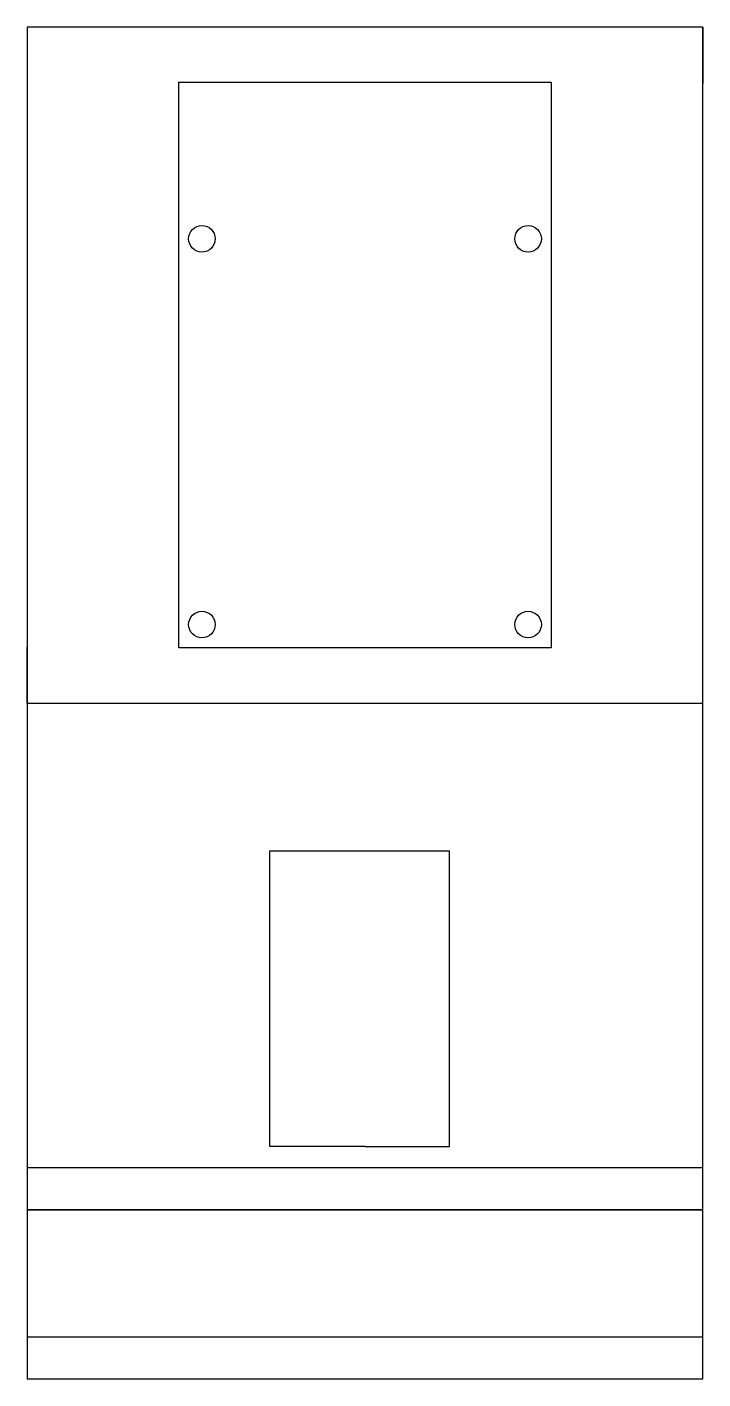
# Model space of a CAD drawing. Header units: inches. Extents: x 1 to 5, y 1 to 9.
import ezdxf

# ---------------------------------------------------------------- set-up
doc = ezdxf.new("R2010")
doc.units = ezdxf.units.IN

msp = doc.modelspace()

# ---------------------------------------------------------------- linework, layer by layer
for p, q in [((1, 9), (1, 8.6667)), ((5, 9), (5, 8.6667)), ((1, 5), (1, 5.3333)), ((5, 5), (5, 5.3333)), ((1, 5), (5, 5)), ((2.4375, 2.375), (2.4375, 4.125)), ((2.4375, 4.125), (3.5, 4.125)), ((3.5, 2.375), (3.5, 4.125)), ((2.5, 2.375), (2.4375, 2.375)), ((3, 2.375), (2.5, 2.375)), ((3, 2.375), (3.5, 2.375)), ((3.5, 2.375), (3.5, 2.375))]:
    msp.add_line(p, q)
for points in [[(1, 1), (5, 1), (5, 9), (1, 9)], [(1.898, 8.673), (4.102, 8.673), (4.102, 5.327), (1.898, 5.327)], [(1, 2), (5, 2), (5, 2.25), (1, 2.25)], [(1, 1.25), (5, 1.25), (5, 2), (1, 2)]]:
    msp.add_lwpolyline(points, close=True)
for centre in [(2.035, 7.747, 0.25), (3.965, 7.747, 0.25), (2.035, 5.464, 0.25), (3.965, 5.464, 0.25)]:
    msp.add_circle(centre, 0.0787)

doc.saveas('drawing.dxf')
